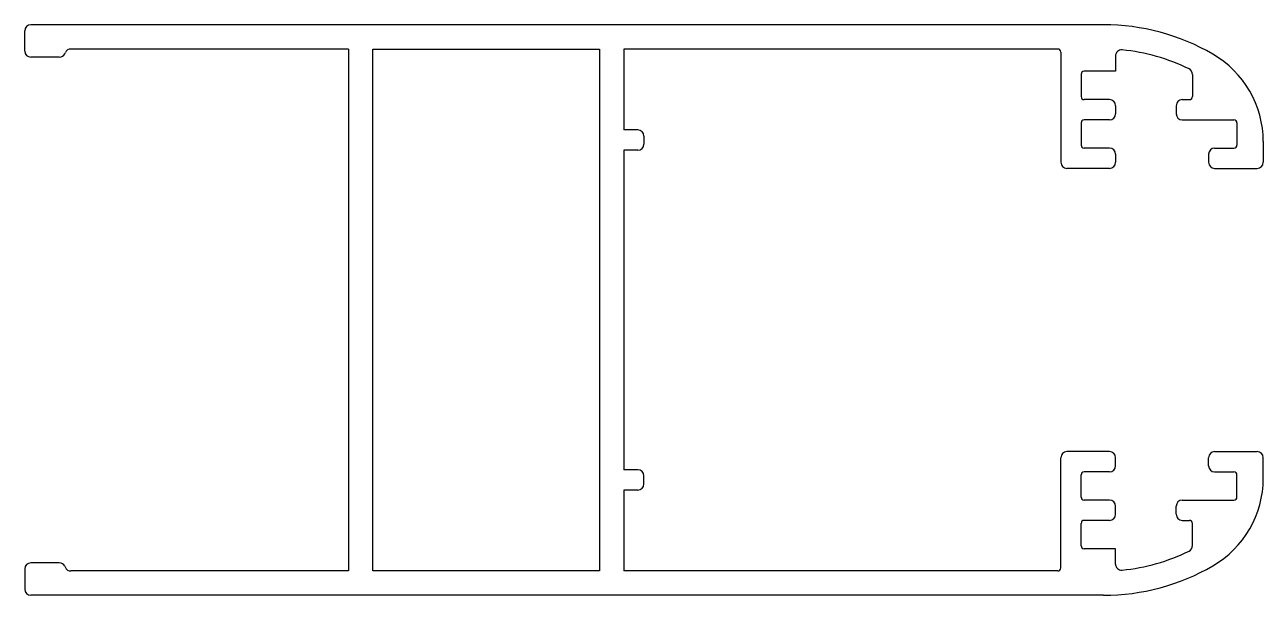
# Model space of a CAD drawing. Extents: x 838.2 to 899.4, y 549.3 to 577.5.
import ezdxf

# ---------------------------------------------------------------- set-up
doc = ezdxf.new("R2010")
doc.units = 0
doc.layers.get('0').update_dxf_attribs({"linetype": 'CONTINUOUS'})

msp = doc.modelspace()

# ---------------------------------------------------------------- linework, layer by layer
at = {"color": 0}
for p, q in [((838.204, 576.151), (838.204, 577.151)), ((891.514, 577.451), (838.504, 577.451)), ((840.181, 576.021), (840.211, 576.081)), ((854.204, 576.251), (840.481, 576.251)), ((854.204, 576.251), (854.204, 550.451)), ((855.404, 576.251), (866.604, 576.251)), ((855.404, 550.451), (855.404, 576.251)), ((866.604, 576.251), (866.604, 550.451)), ((867.804, 576.251), (867.804, 572.251)), ((889.254, 576.251), (867.804, 576.251)), ((889.404, 576.101), (889.404, 570.651)), ((892.104, 575.908), (892.104, 575.151)), ((839.911, 575.851), (838.504, 575.851)), ((890.404, 575.001), (890.404, 573.901)), ((892.104, 575.151), (890.554, 575.151)), ((895.904, 574.999), (895.904, 573.901)), ((891.804, 573.751), (890.554, 573.751)), ((892.104, 573.451), (892.104, 573.051)), ((895.104, 573.451), (895.104, 573.051)), ((895.404, 573.751), (895.754, 573.751)), ((868.504, 572.251), (867.804, 572.251)), ((890.404, 572.601), (890.404, 571.501)), ((891.804, 572.751), (890.554, 572.751)), ((895.404, 572.751), (897.954, 572.751)), ((898.104, 572.601), (898.104, 571.501)), ((868.804, 571.951), (868.804, 571.551)), ((899.404, 571.674), (899.404, 570.651)), ((867.804, 571.251), (867.804, 555.451)), ((868.504, 571.251), (867.804, 571.251)), ((891.804, 571.351), (890.554, 571.351)), ((892.104, 571.051), (892.104, 570.651)), ((896.704, 571.051), (896.704, 570.651)), ((897.004, 571.351), (897.954, 571.351)), ((891.804, 570.351), (889.704, 570.351)), ((897.004, 570.351), (899.104, 570.351)), ((891.804, 556.351), (889.704, 556.351)), ((897.004, 556.351), (899.104, 556.351)), ((889.404, 550.601), (889.404, 556.051)), ((892.104, 555.651), (892.104, 556.051)), ((896.704, 555.651), (896.704, 556.051)), ((899.404, 555.028), (899.404, 556.051)), ((868.504, 555.451), (867.804, 555.451)), ((868.804, 554.751), (868.804, 555.151)), ((890.404, 554.101), (890.404, 555.201)), ((891.804, 555.351), (890.554, 555.351)), ((897.004, 555.351), (897.954, 555.351)), ((898.104, 554.101), (898.104, 555.201)), ((867.804, 554.451), (867.804, 550.451)), ((868.504, 554.451), (867.804, 554.451)), ((891.804, 553.951), (890.554, 553.951)), ((895.404, 553.951), (897.954, 553.951)), ((892.104, 553.251), (892.104, 553.651)), ((895.104, 553.251), (895.104, 553.651)), ((890.404, 551.701), (890.404, 552.801)), ((891.804, 552.951), (890.554, 552.951)), ((895.404, 552.951), (895.754, 552.951)), ((895.904, 551.703), (895.904, 552.801)), ((892.104, 551.551), (890.554, 551.551)), ((892.104, 550.794), (892.104, 551.551)), ((839.911, 550.851), (838.504, 550.851)), ((838.204, 550.551), (838.204, 549.551)), ((840.181, 550.681), (840.211, 550.621)), ((854.204, 550.451), (840.481, 550.451)), ((866.604, 550.451), (855.404, 550.451)), ((889.254, 550.451), (867.804, 550.451)), ((891.514, 549.251), (838.504, 549.251))]:
    msp.add_line(p, q, dxfattribs=at)
for centre, radius, start, end in [((838.504, 577.151), 0.3, 90, 180), ((891.514, 566.691), 10.76, 59.88862, 90), ((838.504, 576.151), 0.3, 180, 270), ((839.911, 576.151), 0.3, 270, 334.22986), ((840.481, 575.951), 0.3, 90, 154.22986), ((889.254, 576.101), 0.15, 0, 90), ((892.404, 575.908), 0.3, 84.48601, 180), ((891.514, 566.691), 9.56, 63.79062, 84.48601), ((894.404, 571.674), 5, 0, 59.88862), ((890.554, 575.001), 0.15, 90, 180), ((895.604, 574.999), 0.3, 0, 63.79062), ((890.554, 573.901), 0.15, 180, 270), ((891.804, 573.451), 0.3, 0, 90), ((895.404, 573.451), 0.3, 90, 180), ((895.754, 573.901), 0.15, 270, 0), ((891.804, 573.051), 0.3, 270, 0), ((895.404, 573.051), 0.3, 180, 270), ((868.504, 571.951), 0.3, 0, 90), ((890.554, 572.601), 0.15, 90, 180), ((897.954, 572.601), 0.15, 0, 90), ((868.504, 571.551), 0.3, 270, 0), ((890.554, 571.501), 0.15, 180, 270), ((891.804, 571.051), 0.3, 0, 90), ((897.004, 571.051), 0.3, 90, 180), ((897.954, 571.501), 0.15, 270, 0), ((889.704, 570.651), 0.3, 180, 270), ((891.804, 570.651), 0.3, 270, 0), ((897.004, 570.651), 0.3, 180, 270), ((899.104, 570.651), 0.3, 270, 0), ((889.704, 556.051), 0.3, 90, 180), ((891.804, 556.051), 0.3, 0, 90), ((897.004, 556.051), 0.3, 90, 180), ((899.104, 556.051), 0.3, 0, 90), ((868.504, 555.151), 0.3, 0, 90), ((890.554, 555.201), 0.15, 90, 180), ((891.804, 555.651), 0.3, 270, 0), ((897.004, 555.651), 0.3, 180, 270), ((897.954, 555.201), 0.15, 0, 90), ((868.504, 554.751), 0.3, 270, 0), ((894.404, 555.028), 5, 300.11138, 0), ((890.554, 554.101), 0.15, 180, 270), ((891.804, 553.651), 0.3, 0, 90), ((895.404, 553.651), 0.3, 90, 180), ((897.954, 554.101), 0.15, 270, 0), ((891.804, 553.251), 0.3, 270, 0), ((895.404, 553.251), 0.3, 180, 270), ((890.554, 552.801), 0.15, 90, 180), ((895.754, 552.801), 0.15, 0, 90), ((890.554, 551.701), 0.15, 180, 270), ((891.514, 560.011), 9.56, 275.51399, 296.20938), ((895.604, 551.703), 0.3, 296.20938, 0), ((838.504, 550.551), 0.3, 90, 180), ((839.911, 550.551), 0.3, 25.77014, 90), ((840.481, 550.751), 0.3, 205.77014, 270), ((889.254, 550.601), 0.15, 270, 0), ((891.514, 560.011), 10.76, 270, 300.11138), ((892.404, 550.794), 0.3, 180, 275.51399), ((838.504, 549.551), 0.3, 180, 270)]:
    msp.add_arc(centre, radius, start, end, dxfattribs=at)

doc.saveas('drawing.dxf')
